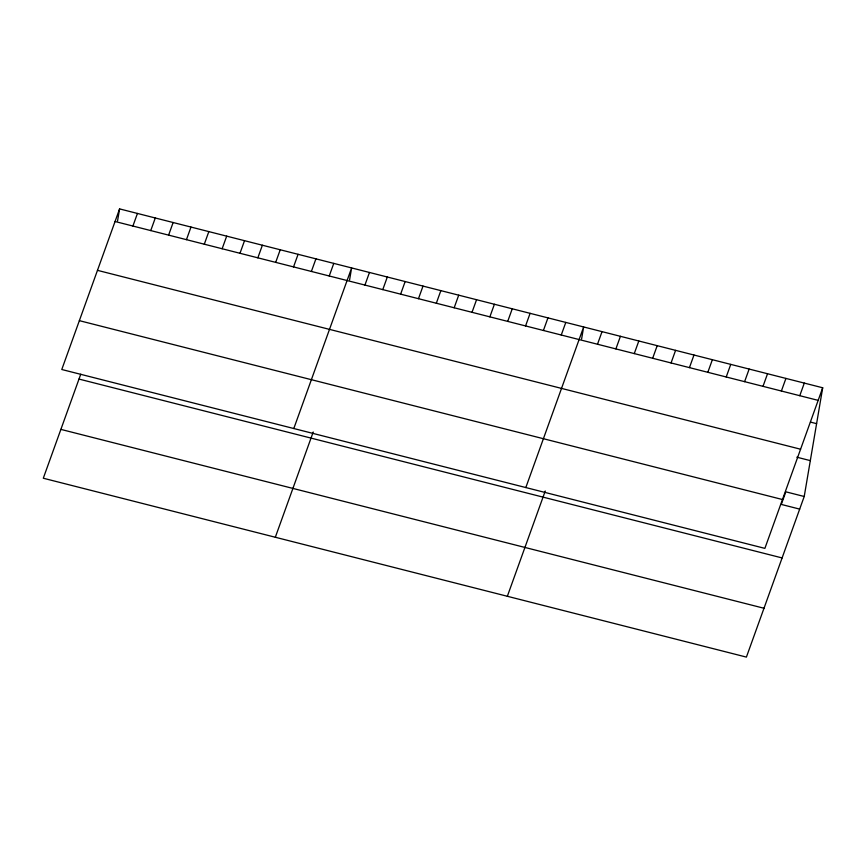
<?xml version="1.0" encoding="UTF-8"?>
<svg xmlns="http://www.w3.org/2000/svg" width="866" height="866" viewBox="0 0 866 866"><rect width="100%" height="100%" fill="white"/><g stroke="black" fill="none" stroke-linecap="round" stroke-linejoin="round"><path stroke-width="1.3" d="M117.559 220.862L119.595 208.901L822.7 387.773L804.222 496.499L746.405 657.099L43.3 478.227L80.754 374.188M349.583 279.891L351.618 267.93L293.801 428.529M581.616 338.92L583.641 326.958L525.824 487.558M119.595 208.901L61.778 369.501L764.884 548.373L822.7 387.773M132.909 226.048L137.445 213.437M150.749 230.583L155.285 217.983M168.599 235.13L173.135 222.519M186.45 239.666L190.985 227.065M204.3 244.201L208.836 231.601M222.14 248.748L226.686 236.147M239.99 253.283L244.526 240.683M257.841 257.83L262.376 245.23M275.691 262.366L280.227 249.765M293.542 266.912L298.077 254.312M311.381 271.448L315.928 258.847M329.232 275.994L333.767 263.394M364.932 285.076L369.468 272.465M275.323 537.256L313.221 431.993M382.783 289.612L387.319 277.012M400.622 294.159L405.158 281.547M418.473 298.694L423.009 286.094M436.323 303.23L440.859 290.63M454.174 307.776L458.709 295.176M472.013 312.312L476.56 299.712M489.864 316.859L494.399 304.258M507.714 321.394L512.25 308.794M525.565 325.941L530.1 313.34M543.415 330.476L547.951 317.876M561.255 335.023L565.79 322.423M597.497 344.235L602.032 331.635M507.346 596.284L545.244 491.022M615.888 348.911L620.424 336.311M634.269 353.599L638.816 340.998M652.661 358.275L657.197 345.675M671.053 362.951L675.588 350.351M689.444 367.628L693.98 355.028M707.825 372.304L712.372 359.704M726.217 376.991L730.752 364.38M744.608 381.668L749.144 369.068M763 386.344L767.536 373.744M781.381 391.021L785.927 378.42M799.773 395.697L804.308 383.097M115.059 221.501L818.164 400.373M810.479 422.099L816.606 423.658M97.468 270.344L800.585 449.216M796.839 457.194L810.316 460.625M804.222 496.499L785.841 491.823L781.294 504.423L799.686 509.111M79.358 320.658L782.463 499.53M79.001 379.07L782.106 557.942M60.88 429.384L763.985 608.257"/></g></svg>
